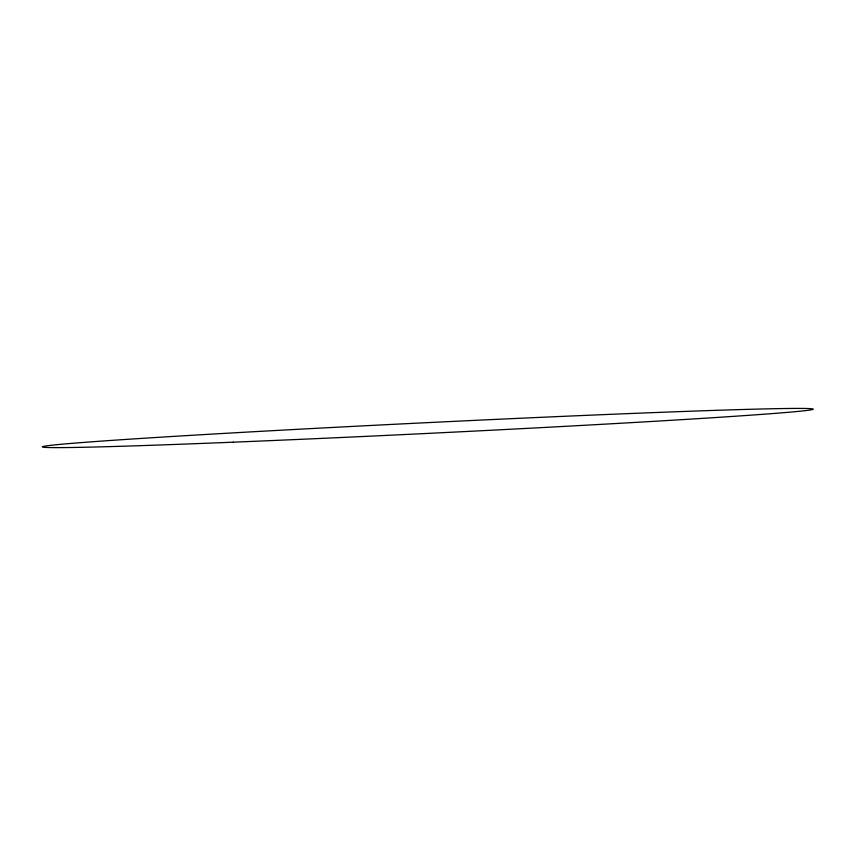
<?xml version="1.0" encoding="UTF-8"?>
<svg xmlns="http://www.w3.org/2000/svg" width="856" height="856" viewBox="0 0 856 856"><rect width="100%" height="100%" fill="white"/><g stroke="black" fill="none" stroke-linecap="round" stroke-linejoin="round"><path stroke-width="1.28" d="M233.303 442.178A385.671 5.382 -2.8 0 0 813.2 409.2A385.671 5.382 -2.8 0 0 237.497 432.633A385.671 5.382 -2.8 0 0 233.303 442.178"/></g></svg>
